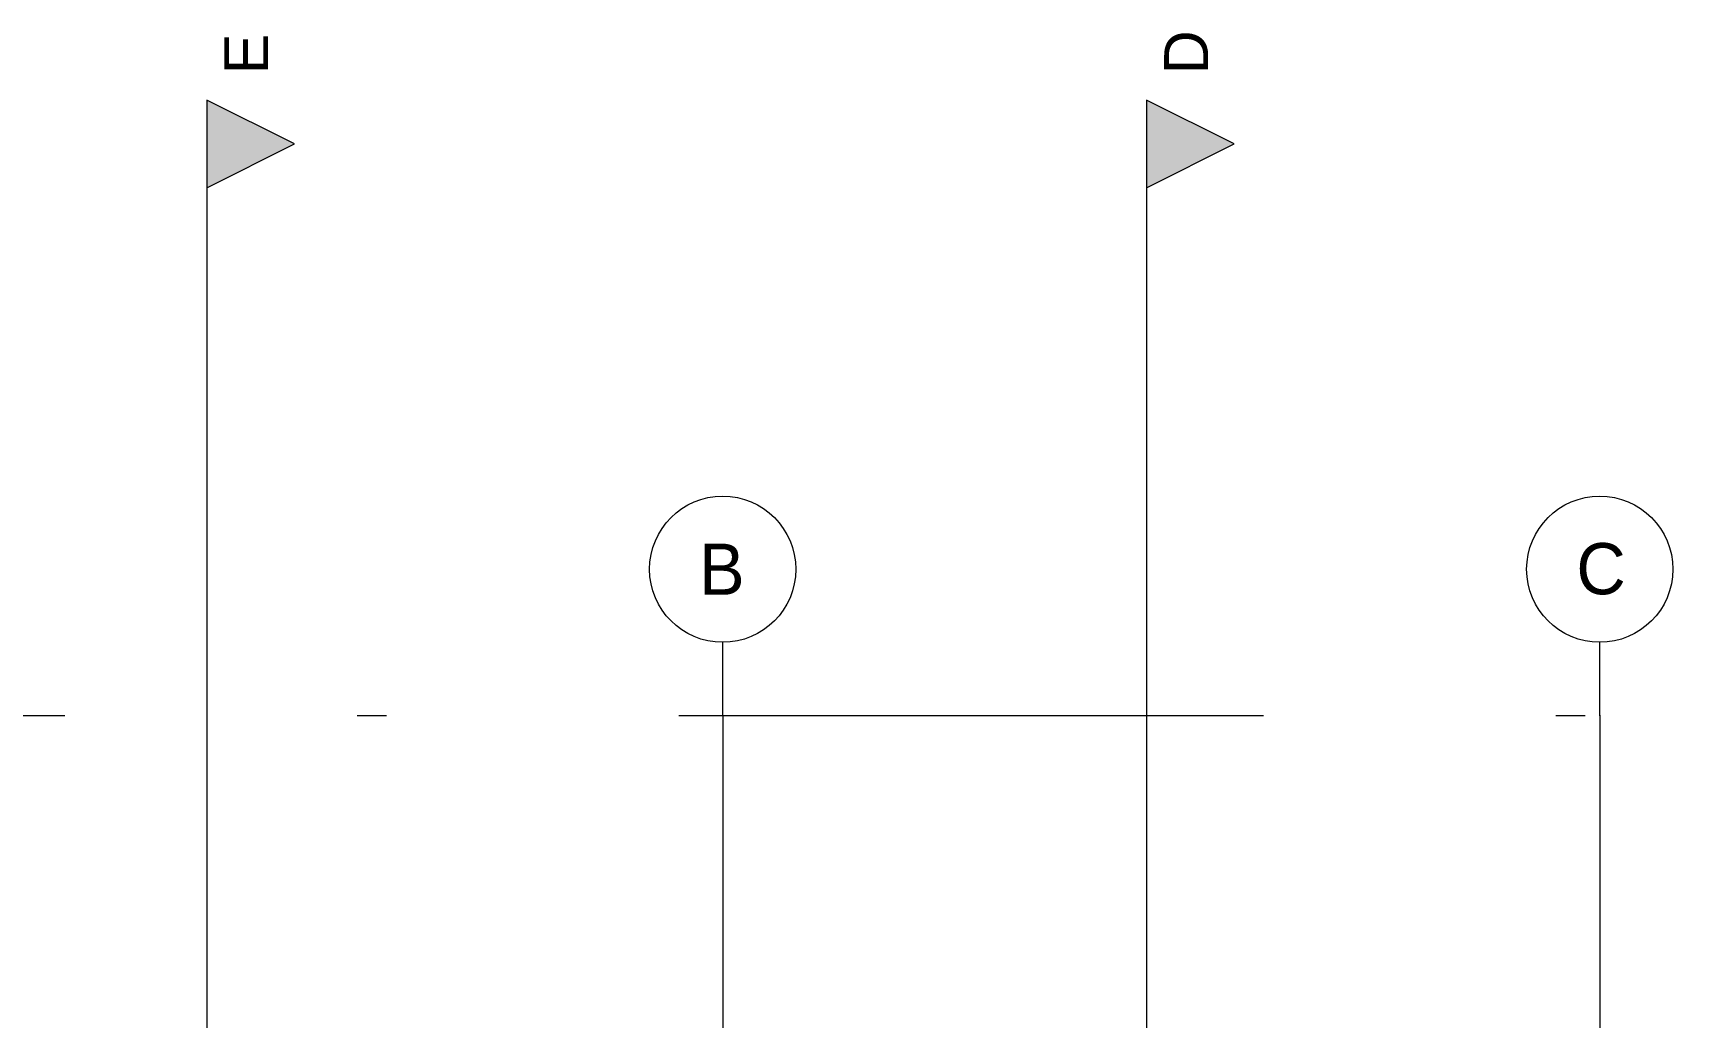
# Model space of a CAD drawing. Header units: metres. Extents: x -3 to 171, y -23 to 41.
# Drawn here: x 0.64 to 6.33, y 1.97 to 5.33 of the extents above; entities that cross this region are included whole.
import ezdxf

# ---------------------------------------------------------------- set-up
doc = ezdxf.new("R2010")
doc.units = ezdxf.units.M
doc.header["$MEASUREMENT"] = 0
doc.linetypes.add('Achse', pattern=[0.004, 0.002, -0.001, 0, -0.001])
doc.linetypes.add('Schnittlinie', pattern=[0.006, 0.003, -0.0015, 0, -0.0015])
doc.layers.add('6._Dach PP STG1_1_000 Achsraster', color=7, linetype='Continuous')
doc.layers.add('6._Dach PP STG1_1_851 Marker Schnitt', color=7, linetype='Continuous')
doc.styles.add('ERSTELLTER_STIL_1', font='arial.ttf')
doc.styles.add('ERSTELLTER_STIL_2', font='')
doc.styles.get('ERSTELLTER_STIL_2').set_extended_font_data('Eurostile')

msp = doc.modelspace()

# ---------------------------------------------------------------- hatches: boundary and pattern name
at = {"layer": '6._Dach PP STG1_1_851 Marker Schnitt', "linetype": 'Continuous', "lineweight": 0, "true_color": 0x000000}
for points in [[(1.235, 5.105), (1.235, 4.805), (1.535, 4.955)], [(4.45, 5.105), (4.45, 4.805), (4.75, 4.955)]]:
    msp.add_hatch(color=18, dxfattribs=at).paths.add_polyline_path(points)

# ---------------------------------------------------------------- linework, layer by layer
at = {"layer": '6._Dach PP STG1_1_000 Achsraster', "color": 5, "linetype": 'Achse', "lineweight": 0, "ltscale": 1000}
for p, q in [((3, 3), (3, 3.25)), ((6, 3), (6, 3.25)), ((-1.25, 3), (21, 3)), ((3, 3), (3, -22.5231)), ((6, 3), (6, -22.5231))]:
    msp.add_line(p, q, dxfattribs=at)
at = {"layer": '6._Dach PP STG1_1_000 Achsraster', "color": 5, "linetype": 'Continuous', "lineweight": 0, "ltscale": 1000}
for centre in [(3, 3.5), (6, 3.5)]:
    msp.add_circle(centre, 0.25, dxfattribs=at)
at = {"layer": '6._Dach PP STG1_1_000 Achsraster', "color": 5, "linetype": 'Achse', "lineweight": 0, "ltscale": 1000}
for p in [(3, 3), (3, 3), (6, 3), (6, 3)]:
    msp.add_point(p, dxfattribs=at)
at = {"layer": '6._Dach PP STG1_1_851 Marker Schnitt', "color": 7, "linetype": 'Schnittlinie', "lineweight": 13, "ltscale": 1000}
for p, q in [((1.235, 4.805), (1.235, -18.6375)), ((4.45, 4.805), (4.45, -18.475))]:
    msp.add_line(p, q, dxfattribs=at)
at = {"layer": '6._Dach PP STG1_1_851 Marker Schnitt', "color": 7, "linetype": 'Continuous', "lineweight": 13, "ltscale": 1000, "flags": 128}
for points in [[(1.235, 5.105), (1.235, 4.805), (1.535, 4.955)], [(4.45, 5.105), (4.45, 4.805), (4.75, 4.955)]]:
    msp.add_lwpolyline(points, close=True, dxfattribs=at)

# ---------------------------------------------------------------- texts
at = {"layer": '6._Dach PP STG1_1_000 Achsraster', "color": 5, "linetype": 'Continuous', "lineweight": 0, "char_height": 0.175, "attachment_point": 1, "style": 'ERSTELLTER_STIL_2'}
for s, insert in [('\\A1;{\\pql;\\pt0;\\fEurostile|b0|i0|c0|p0;\\W1.000000;B}', (2.9191, 3.5875)), ('\\A1;{\\pql;\\pt0;\\fEurostile|b0|i0|c0|p0;\\W1.000000;C}', (5.9199, 3.5893))]:
    msp.add_mtext(s, dxfattribs=dict(at, insert=insert))
at = {"layer": '6._Dach PP STG1_1_851 Marker Schnitt', "color": 7, "linetype": 'Continuous', "lineweight": 13, "char_height": 0.15, "attachment_point": 9, "rotation": 90, "style": 'ERSTELLTER_STIL_1'}
for s, insert in [('\\A1;{\\pqr;\\pt0;\\fArial|b0|i0|c0|p0;\\W1.000000;E}', (1.445, 5.3322)), ('\\A1;{\\pqr;\\pt0;\\fArial|b0|i0|c0|p0;\\W1.000000;D}', (4.66, 5.3436))]:
    msp.add_mtext(s, dxfattribs=dict(at, insert=insert))

doc.saveas('drawing.dxf')
